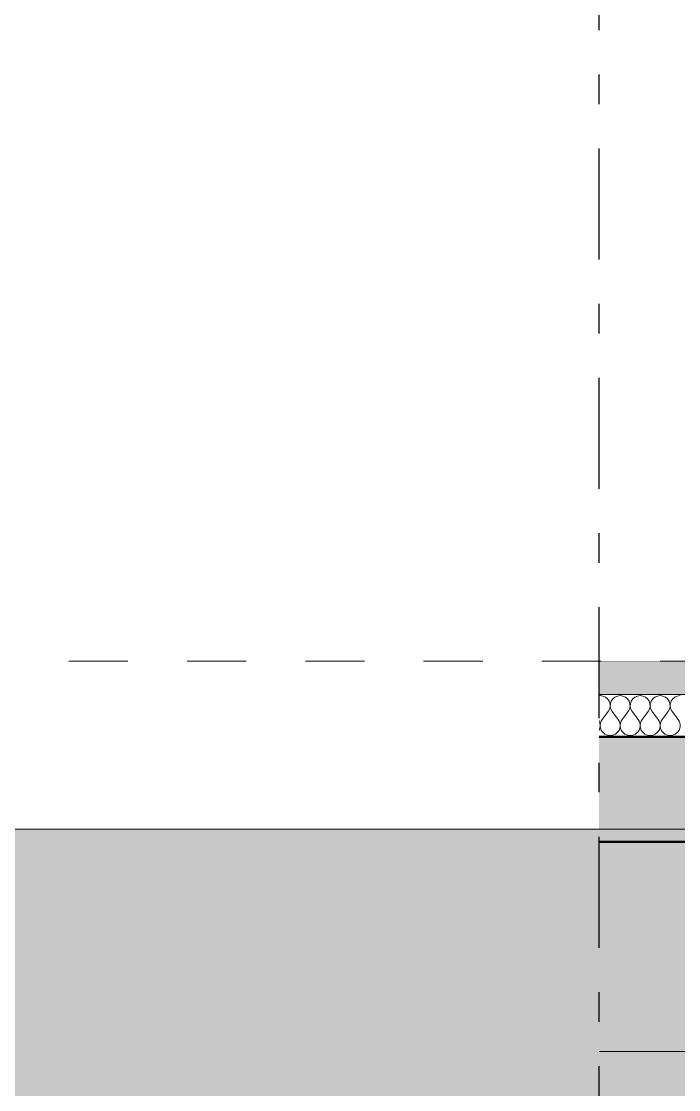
# Model space of a CAD drawing. Header units: millimetres. Extents: x -48147 to 1417267, y -496296 to 18123.
# Drawn here: x 1361218 to 1362786, y -492294 to -489748 of the extents above; entities that cross this region are included whole.
import ezdxf

# ---------------------------------------------------------------- set-up
doc = ezdxf.new("R2010")
doc.units = ezdxf.units.MM
doc.header["$MEASUREMENT"] = 0
for name, pattern in [('Dashed', [2822.222233, 1411.111116, -1411.111116]), ('Double Dashed', [546.805537, 264.583325, -105.833328, 70.555556, -105.833328]), ('Wipeout_Contour', [1000, 0, -1000])]:
    doc.linetypes.add(name, pattern=pattern)
for name, color, linetype, lineweight, true_color in [('0_Pen_No__105', 7, 'Continuous', 15, 0xa6a6a6), ('A-230-M_FLOOR.IFC Import_Pen_No__104', 7, 'Continuous', 15, 0xa6a6a6), ('A-230-M_FLOOR.IFC Import_Pen_No__109', 7, 'Continuous', 15, 0xa6a6a6), ('A-230-M_FLOOR.IFC Import_Pen_No__24', 7, 'Continuous', 50, 0x2a2a2a), ('A-230-M_FLOOR.IFC Import_Pen_No__29', 7, 'Continuous', 50, 0x2a2a2a), ('HATCHING_Pen_No__145', 7, 'Continuous', 0, 0xa6a6a6), ('New_A-20-M_Floor_Slab_Pen_No__107', 7, 'Continuous', 15, 0xa6a6a6), ('New_A-20-M_Floor_Slab_Pen_No__109', 7, 'Continuous', 15, 0xa6a6a6), ('New_A-20-M_Floor_Slab_Pen_No__162', 7, 'Continuous', 0, 0xe47200), ('S-160-M_FOUND.IFC Import_Pen_No__104', 7, 'Continuous', 15, 0xa6a6a6), ('S-160-M_FOUND.IFC Import_Pen_No__24', 7, 'Continuous', 50, 0x2a2a2a), ('S-280-M_STRUCT_FRAME.IFC Import_Pen_No__47', 7, 'Continuous', 35, 0x444444)]:
    doc.layers.add(name, color=color, linetype=linetype, lineweight=lineweight, true_color=true_color)
for name, color, linetype in [('A-230-M_FLOOR.IFC Import', 7, 'Continuous'), ('A-95-P_Drawing', 7, 'Continuous'), ('New_A-20-M_Floor_Slab', 7, 'Continuous'), ('New_A-25-M_Curtain_Wall', 7, 'Continuous'), ('New_A-25-M_Wall_Ext', 7, 'Continuous'), ('S-160-M_FOUND.IFC Import', 7, 'Continuous'), ('S-280-M_COLUMN.IFC Import', 7, 'Continuous'), ('S-280-M_STRUCT_FRAME.IFC Import', 7, 'Continuous')]:
    doc.layers.add(name, color=color, linetype=linetype)
for name, color, linetype, lineweight in [('A-230-M_FLOOR.IFC Import_Pen_No__4', 7, 'Continuous', 20), ('A-95-P_Drawing_Pen_No__194', 7, 'Continuous', 25), ('HATCHING_Pen_No__191', 7, 'Continuous', 5), ('New_A-20-M_Floor_Slab_Pen_No__1', 7, 'Continuous', 13), ('New_A-25-M_Curtain_Wall_Pen_No__4', 7, 'Continuous', 20), ('New_A-25-M_Wall_Ext_Pen_No__87', 8, 'Continuous', 20), ('S-160-M_FOUND.IFC Import_Pen_No__1', 7, 'Continuous', 13), ('S-160-M_FOUND.IFC Import_Pen_No__4', 7, 'Continuous', 20), ('S-280-M_COLUMN.IFC Import_Pen_No__88', 8, 'Continuous', 20)]:
    doc.layers.add(name, color=color, linetype=linetype, lineweight=lineweight)
pattern_1 = [(0, (1376122.47, -491272.82), (0, 389.711), [24.375, -200.625]), (0, (1376234.97, -491077.97), (0, 389.711), [24.375, -200.625]), (60, (1376122.47, -491272.82), (-337.5, 194.856), [24.375, -200.625]), (60, (1376347.47, -491272.82), (-337.5, 194.856), [24.375, -200.625]), (120, (1376146.84, -491272.82), (337.5, 194.856), [24.375, -200.625]), (120, (1376371.84, -491272.82), (337.5, 194.856), [24.375, -200.625]), (0, (1376122.47, -491235.32), (0, 75), [0, -75, 0, -112.5]), (45, (1376159.97, -491235.32), (-53.033, 53.033), [0, -56.25, 0, -93.75])]

# ---------------------------------------------------------------- blocks, each defined once
blk = doc.blocks.new('Section Elem_146_2', base_point=(1376122.5, -491272.8))
at = {"color": 254, "linetype": 'Wipeout_Contour', "lineweight": 0, "ltscale": 5790332.346395648}
blk.add_wipeout([(1361675, -491222.8), (1361675, -491272.8), (1361685, -491272.8), (1361685, -491222.8)], dxfattribs=at).dxf.layer = 'New_A-25-M_Curtain_Wall'
at = {"color": 254, "linetype": 'Wipeout_Contour', "lineweight": 0, "ltscale": 5792001.63257814}
blk.add_wipeout([(1361966.9, -491272.8), (1362280.3, -491272.8), (1362280.3, -491222.8), (1361966.9, -491222.8)], dxfattribs=at).dxf.layer = 'New_A-25-M_Curtain_Wall'
at = {"layer": 'New_A-25-M_Curtain_Wall_Pen_No__4', "linetype": 'Continuous'}
blk.add_line((1361675, -491222.8), (1362280.3, -491222.8), dxfattribs=at)
blk = doc.blocks.new('Section Elem_148_2', base_point=(1376122.5, -491272.8))
at = {"color": 254, "linetype": 'Wipeout_Contour', "lineweight": 0, "ltscale": 5789156.115949541}
blk.add_wipeout([(1361059.7, -491222.8), (1361059.7, -491272.8), (1361675, -491272.8), (1361675, -491222.8)], dxfattribs=at).dxf.layer = 'New_A-25-M_Curtain_Wall'
at = {"layer": 'New_A-25-M_Curtain_Wall_Pen_No__4', "linetype": 'Continuous'}
blk.add_line((1361059.7, -491222.8), (1361675, -491222.8), dxfattribs=at)
blk = doc.blocks.new('Section Elem_158_2', base_point=(1376122.5, -491272.8))
at = {"color": 254, "linetype": 'Wipeout_Contour', "lineweight": 0, "ltscale": 7232616.212325204}
blk.add_wipeout([(1361069.7, -487287.8), (1361069.7, -491222.8), (1361518.3, -491222.8), (1361518.3, -488297.8), (1361518.3, -487287.8)], dxfattribs=at).dxf.layer = 'New_A-25-M_Curtain_Wall'
blk = doc.blocks.new('Section Elem_165_2', base_point=(1376122.5, -491272.8))
at = {"color": 254, "linetype": 'Wipeout_Contour', "lineweight": 0, "ltscale": 5787986.073011426}
blk.add_wipeout([(1361518.3, -488297.8), (1361518.3, -491222.8), (1361665, -491222.8), (1361665, -488297.8)], dxfattribs=at).dxf.layer = 'New_A-25-M_Curtain_Wall'
at = {"layer": 'New_A-25-M_Curtain_Wall_Pen_No__4', "linetype": 'Continuous'}
blk.add_line((1361518.3, -491222.8), (1361518.3, -488297.8), dxfattribs=at)
at = {"color": 254, "linetype": 'Wipeout_Contour', "lineweight": 0, "ltscale": 5788299.733433054}
blk.add_wipeout([(1361665, -488297.8), (1361665, -491222.8), (1361685, -491222.8), (1361685, -488297.8)], dxfattribs=at).dxf.layer = 'New_A-25-M_Curtain_Wall'
at = {"layer": 'New_A-25-M_Curtain_Wall_Pen_No__4', "linetype": 'Continuous'}
for p, q in [((1361665, -491222.8), (1361665, -488297.8)), ((1361685, -491222.8), (1361685, -488297.8))]:
    blk.add_line(p, q, dxfattribs=at)
blk = doc.blocks.new('Section Elem_167_2', base_point=(1376122.5, -491272.8))
at = {"color": 254, "linetype": 'Wipeout_Contour', "lineweight": 0, "ltscale": 5790615.612211948}
blk.add_wipeout([(1362280.3, -491222.8), (1362300.2, -491222.8), (1362300.2, -488297.8), (1362280.3, -488297.8)], dxfattribs=at).dxf.layer = 'New_A-25-M_Curtain_Wall'
at = {"layer": 'New_A-25-M_Curtain_Wall_Pen_No__4', "linetype": 'Continuous'}
blk.add_line((1362300.2, -488297.8), (1362300.2, -491222.8), dxfattribs=at)
blk = doc.blocks.new('Section Elem_172_2', base_point=(1376122.5, -491272.8))
at = {"color": 254, "linetype": 'Wipeout_Contour', "lineweight": 0, "ltscale": 11577894.98820451}
blk.add_wipeout([(1361685, -491272.8), (1361966.9, -491272.8), (1361966.9, -491222.8), (1362280.3, -491222.8), (1362280.3, -487537.1), (1362106.6, -487347.8), (1362106.6, -487287.8), (1361685, -487287.8)], dxfattribs=at).dxf.layer = 'New_A-25-M_Wall_Ext'
at = {"layer": 'New_A-25-M_Wall_Ext_Pen_No__87', "linetype": 'Continuous'}
for p, q in [((1362280.3, -491272.8), (1362280.3, -487537.1)), ((1361685, -491272.8), (1361685, -491222.8))]:
    blk.add_line(p, q, dxfattribs=at)
blk = doc.blocks.new('*X318', base_point=(1376122.5, -491272.8))
at = {"layer": 'New_A-20-M_Floor_Slab_Pen_No__107', "linetype": 'Continuous'}
for p, q in [((1361222.8, -491411.8), (1361237.1, -491392.8)), ((1361260.9, -491411.8), (1361246.6, -491392.8)), ((1361270.5, -491411.8), (1361284.7, -491392.8)), ((1361308.6, -491411.8), (1361294.3, -491392.8)), ((1361318.1, -491411.8), (1361332.4, -491392.8)), ((1361356.2, -491411.8), (1361341.9, -491392.8)), ((1361365.7, -491411.8), (1361380, -491392.8)), ((1361403.8, -491411.8), (1361389.5, -491392.8)), ((1361413.3, -491411.8), (1361427.6, -491392.8)), ((1361451.4, -491411.8), (1361437.1, -491392.8)), ((1361460.9, -491411.8), (1361475.2, -491392.8)), ((1361499, -491411.8), (1361484.7, -491392.8)), ((1361508.6, -491411.8), (1361522.8, -491392.8)), ((1361546.6, -491411.8), (1361532.4, -491392.8)), ((1361556.2, -491411.8), (1361570.5, -491392.8)), ((1361594.3, -491411.8), (1361580, -491392.8)), ((1361603.8, -491411.8), (1361618.1, -491392.8)), ((1361641.9, -491411.8), (1361627.6, -491392.8)), ((1361651.4, -491411.8), (1361665.7, -491392.8)), ((1361689.5, -491411.8), (1361675.2, -491392.8)), ((1361699, -491411.8), (1361713.3, -491392.8)), ((1361737.1, -491411.8), (1361722.8, -491392.8)), ((1361746.6, -491411.8), (1361760.9, -491392.8)), ((1361784.7, -491411.8), (1361770.5, -491392.8)), ((1361794.3, -491411.8), (1361808.6, -491392.8)), ((1361832.4, -491411.8), (1361818.1, -491392.8)), ((1361841.9, -491411.8), (1361856.2, -491392.8)), ((1361880, -491411.8), (1361865.7, -491392.8)), ((1361889.5, -491411.8), (1361903.8, -491392.8)), ((1361927.6, -491411.8), (1361913.3, -491392.8)), ((1361937.1, -491411.8), (1361951.4, -491392.8)), ((1361975.2, -491411.8), (1361960.9, -491392.8)), ((1361984.7, -491411.8), (1361999, -491392.8)), ((1362022.8, -491411.8), (1362008.6, -491392.8)), ((1362032.4, -491411.8), (1362046.6, -491392.8)), ((1362070.5, -491411.8), (1362056.2, -491392.8)), ((1362080, -491411.8), (1362094.3, -491392.8)), ((1362118.1, -491411.8), (1362103.8, -491392.8)), ((1362127.6, -491411.8), (1362141.9, -491392.8)), ((1362165.7, -491411.8), (1362151.4, -491392.8)), ((1362175.2, -491411.8), (1362189.5, -491392.8)), ((1362213.3, -491411.8), (1362199, -491392.8)), ((1362222.8, -491411.8), (1362237.1, -491392.8)), ((1362260.9, -491411.8), (1362246.6, -491392.8)), ((1362270.5, -491411.8), (1362284.7, -491392.8)), ((1362308.6, -491411.8), (1362294.3, -491392.8)), ((1362318.1, -491411.8), (1362332.4, -491392.8)), ((1362356.2, -491411.8), (1362341.9, -491392.8)), ((1362365.7, -491411.8), (1362380, -491392.8)), ((1362403.8, -491411.8), (1362389.5, -491392.8)), ((1362413.3, -491411.8), (1362427.6, -491392.8)), ((1362451.4, -491411.8), (1362437.1, -491392.8)), ((1362460.9, -491411.8), (1362475.2, -491392.8)), ((1362499, -491411.8), (1362484.7, -491392.8)), ((1362508.6, -491411.8), (1362522.8, -491392.8)), ((1362546.6, -491411.8), (1362532.4, -491392.8)), ((1362556.2, -491411.8), (1362570.5, -491392.8)), ((1362594.3, -491411.8), (1362580, -491392.8)), ((1362603.8, -491411.8), (1362618.1, -491392.8)), ((1362641.9, -491411.8), (1362627.6, -491392.8)), ((1362651.4, -491411.8), (1362665.7, -491392.8)), ((1362689.5, -491411.8), (1362675.2, -491392.8)), ((1362699, -491411.8), (1362713.3, -491392.8)), ((1362737.1, -491411.8), (1362722.8, -491392.8)), ((1362746.6, -491411.8), (1362760.9, -491392.8)), ((1362784.7, -491411.8), (1362770.5, -491392.8))]:
    blk.add_line(p, q, dxfattribs=at)
for centre, start, end in [((1361218.1, -491378.5), 90, 216.8699), ((1361218.1, -491378.5), 323.1301, 90), ((1361265.7, -491378.5), 90, 216.8699), ((1361265.7, -491378.5), 323.1301, 90), ((1361313.3, -491378.5), 90, 216.8699), ((1361313.3, -491378.5), 323.1301, 90), ((1361360.9, -491378.5), 90, 216.8699), ((1361360.9, -491378.5), 323.1301, 90), ((1361408.6, -491378.5), 90, 216.8699), ((1361408.6, -491378.5), 323.1301, 90), ((1361456.2, -491378.5), 90, 216.8699), ((1361456.2, -491378.5), 323.1301, 90), ((1361503.8, -491378.5), 90, 216.8699), ((1361503.8, -491378.5), 323.1301, 90), ((1361551.4, -491378.5), 90, 216.8699), ((1361551.4, -491378.5), 323.1301, 90), ((1361599, -491378.5), 90, 216.8699), ((1361599, -491378.5), 323.1301, 90), ((1361646.6, -491378.5), 90, 216.8699), ((1361646.6, -491378.5), 323.1301, 90), ((1361694.3, -491378.5), 90, 216.8699), ((1361694.3, -491378.5), 323.1301, 90), ((1361741.9, -491378.5), 90, 216.8699), ((1361741.9, -491378.5), 323.1301, 90), ((1361789.5, -491378.5), 90, 216.8699), ((1361789.5, -491378.5), 323.1301, 90), ((1361837.1, -491378.5), 90, 216.8699), ((1361837.1, -491378.5), 323.1301, 90), ((1361884.7, -491378.5), 90, 216.8699), ((1361884.7, -491378.5), 323.1301, 90), ((1361932.4, -491378.5), 90, 216.8699), ((1361932.4, -491378.5), 323.1301, 90), ((1361980, -491378.5), 90, 216.8699), ((1361980, -491378.5), 323.1301, 90), ((1362027.6, -491378.5), 90, 216.8699), ((1362027.6, -491378.5), 323.1301, 90), ((1362075.2, -491378.5), 90, 216.8699), ((1362075.2, -491378.5), 323.1301, 90), ((1362122.8, -491378.5), 90, 216.8699), ((1362122.8, -491378.5), 323.1301, 90), ((1362170.5, -491378.5), 90, 216.8699), ((1362170.5, -491378.5), 323.1301, 90), ((1362218.1, -491378.5), 90, 216.8699), ((1362218.1, -491378.5), 323.1301, 90), ((1362265.7, -491378.5), 90, 216.8699), ((1362265.7, -491378.5), 323.1301, 90), ((1362313.3, -491378.5), 90, 216.8699), ((1362313.3, -491378.5), 323.1301, 90), ((1362360.9, -491378.5), 90, 216.8699), ((1362360.9, -491378.5), 323.1301, 90), ((1362408.6, -491378.5), 90, 216.8699), ((1362408.6, -491378.5), 323.1301, 90), ((1362456.2, -491378.5), 90, 216.8699), ((1362456.2, -491378.5), 323.1301, 90), ((1362503.8, -491378.5), 90, 216.8699), ((1362503.8, -491378.5), 323.1301, 90), ((1362551.4, -491378.5), 90, 216.8699), ((1362551.4, -491378.5), 323.1301, 90), ((1362599, -491378.5), 90, 216.8699), ((1362599, -491378.5), 323.1301, 90), ((1362646.6, -491378.5), 90, 216.8699), ((1362646.6, -491378.5), 323.1301, 90), ((1362694.3, -491378.5), 90, 216.8699), ((1362694.3, -491378.5), 323.1301, 90), ((1362741.9, -491378.5), 90, 216.8699), ((1362741.9, -491378.5), 323.1301, 90), ((1362789.5, -491378.5), 90, 216.8699), ((1361241.9, -491426.1), 143.1301, 36.8699), ((1361289.5, -491426.1), 143.1301, 36.8699), ((1361337.1, -491426.1), 143.1301, 36.8699), ((1361384.7, -491426.1), 143.1301, 36.8699), ((1361432.4, -491426.1), 143.1301, 36.8699), ((1361480, -491426.1), 143.1301, 36.8699), ((1361527.6, -491426.1), 143.1301, 36.8699), ((1361575.2, -491426.1), 143.1301, 36.8699), ((1361622.8, -491426.1), 143.1301, 36.8699), ((1361670.5, -491426.1), 143.1301, 36.8699), ((1361718.1, -491426.1), 143.1301, 36.8699), ((1361765.7, -491426.1), 143.1301, 36.8699), ((1361813.3, -491426.1), 143.1301, 36.8699), ((1361860.9, -491426.1), 143.1301, 36.8699), ((1361908.6, -491426.1), 143.1301, 36.8699), ((1361956.2, -491426.1), 143.1301, 36.8699), ((1362003.8, -491426.1), 143.1301, 36.8699), ((1362051.4, -491426.1), 143.1301, 36.8699), ((1362099, -491426.1), 143.1301, 36.8699), ((1362146.6, -491426.1), 143.1301, 36.8699), ((1362194.3, -491426.1), 143.1301, 36.8699), ((1362241.9, -491426.1), 143.1301, 36.8699), ((1362289.5, -491426.1), 143.1301, 36.8699), ((1362337.1, -491426.1), 143.1301, 36.8699), ((1362384.7, -491426.1), 143.1301, 36.8699), ((1362432.4, -491426.1), 143.1301, 36.8699), ((1362480, -491426.1), 143.1301, 36.8699), ((1362527.6, -491426.1), 143.1301, 36.8699), ((1362575.2, -491426.1), 143.1301, 36.8699), ((1362622.8, -491426.1), 143.1301, 36.8699), ((1362670.5, -491426.1), 143.1301, 36.8699), ((1362718.1, -491426.1), 143.1301, 36.8699), ((1362765.7, -491426.1), 143.1301, 36.8699)]:
    blk.add_arc(centre, 23.8, start, end, dxfattribs=at)
blk = doc.blocks.new('Section Elem_288_2', base_point=(1376122.5, -491272.8))
at = {"color": 254, "linetype": 'Wipeout_Contour', "lineweight": 0, "ltscale": 5814982.550490164}
blk.add_wipeout([(1376236.8, -491272.8), (1360170.5, -491272.8), (1360170.5, -491351.8), (1376236.8, -491351.8)], dxfattribs=at).dxf.layer = 'New_A-20-M_Floor_Slab'
at = {"layer": 'New_A-20-M_Floor_Slab_Pen_No__109', "linetype": 'Continuous'}
h = blk.add_hatch(dxfattribs=at)
h.set_pattern_fill('Lightweight_Concrete_0002', color=256, style=0, pattern_type=2)
h.set_pattern_definition(pattern_1)
h.paths.add_polyline_path([(1376236.8, -491272.8), (1360170.5, -491272.8), (1360170.5, -491351.8), (1376236.8, -491351.8)])
at = {"layer": 'New_A-20-M_Floor_Slab_Pen_No__162', "linetype": 'Continuous'}
blk.add_hatch(color=256, dxfattribs=at).paths.add_polyline_path([(1360170.5, -491351.8), (1360170.5, -491352.3), (1376236.8, -491352.3), (1376236.8, -491351.8)])
at = {"layer": 'New_A-20-M_Floor_Slab_Pen_No__1', "linetype": 'Continuous'}
blk.add_line((1367374.6, -491272.8), (1360170.5, -491272.8), dxfattribs=at)
at = {"color": 254, "linetype": 'Wipeout_Contour', "lineweight": 0, "ltscale": 5815104.231502917}
blk.add_wipeout([(1360170.5, -491352.3), (1360170.5, -491452.3), (1376236.8, -491452.3), (1376236.8, -491352.3)], dxfattribs=at).dxf.layer = 'New_A-20-M_Floor_Slab'
at = {"layer": 'New_A-20-M_Floor_Slab_Pen_No__1', "linetype": 'Continuous'}
for p, q in [((1376236.8, -491351.8), (1360170.5, -491351.8)), ((1376236.8, -491352.3), (1360170.5, -491352.3)), ((1376236.8, -491452.3), (1360170.5, -491452.3))]:
    blk.add_line(p, q, dxfattribs=at)
at = {"layer": 'New_A-20-M_Floor_Slab'}
blk.add_blockref('*X318', (1376122.5, -491272.8), dxfattribs=at)
blk = doc.blocks.new('Section Elem_449_2', base_point=(1376122.5, -491272.8))
at = {"color": 254, "linetype": 'Wipeout_Contour', "lineweight": 0, "ltscale": 5788124.110870854}
blk.add_wipeout([(1362346.6, -484247.8), (1362338.9, -484247.8), (1362338.9, -491272.8), (1362346.6, -491272.8)], dxfattribs=at).dxf.layer = 'S-280-M_COLUMN.IFC Import'
at = {"color": 254, "linetype": 'Wipeout_Contour', "lineweight": 0, "ltscale": 5789045.428248799}
blk.add_wipeout([(1362608.4, -484247.8), (1362566.4, -484247.8), (1362566.4, -491272.8), (1362608.4, -491272.8)], dxfattribs=at).dxf.layer = 'S-280-M_COLUMN.IFC Import'
at = {"color": 254, "linetype": 'Wipeout_Contour', "lineweight": 0, "ltscale": 5793103.979039558}
blk.add_wipeout([(1362338.9, -491452.3), (1362338.9, -491452.8), (1362346.6, -491452.8), (1362346.6, -491452.3)], dxfattribs=at).dxf.layer = 'S-280-M_COLUMN.IFC Import'
at = {"color": 254, "linetype": 'Wipeout_Contour', "lineweight": 0, "ltscale": 5794024.503945651}
blk.add_wipeout([(1362566.4, -491452.3), (1362566.4, -491452.8), (1362608.4, -491452.8), (1362608.4, -491452.3)], dxfattribs=at).dxf.layer = 'S-280-M_COLUMN.IFC Import'
at = {"color": 254, "linetype": 'Wipeout_Contour', "lineweight": 0, "ltscale": 5793784.143376017}
blk.add_wipeout([(1362339.3, -492202.8), (1362346.6, -492202.8), (1362346.6, -491702.8), (1362339.3, -491702.8)], dxfattribs=at).dxf.layer = 'S-280-M_COLUMN.IFC Import'
at = {"color": 254, "linetype": 'Wipeout_Contour', "lineweight": 0, "ltscale": 5794703.789968545}
blk.add_wipeout([(1362566.4, -492202.8), (1362608.4, -492202.8), (1362608.4, -491702.8), (1362566.4, -491702.8)], dxfattribs=at).dxf.layer = 'S-280-M_COLUMN.IFC Import'
at = {"color": 254, "linetype": 'Wipeout_Contour', "lineweight": 0, "ltscale": 5788167.38216936}
blk.add_wipeout([(1362346.6, -484247.8), (1362346.6, -491272.8), (1362361.8, -491272.8), (1362361.8, -484247.8)], dxfattribs=at).dxf.layer = 'S-280-M_COLUMN.IFC Import'
at = {"color": 254, "linetype": 'Wipeout_Contour', "lineweight": 0, "ltscale": 5789200.857365631}
blk.add_wipeout([(1362608.4, -491272.8), (1362648.9, -491272.8), (1362648.9, -484247.8), (1362608.4, -484247.8)], dxfattribs=at).dxf.layer = 'S-280-M_COLUMN.IFC Import'
at = {"color": 254, "linetype": 'Wipeout_Contour', "lineweight": 0, "ltscale": 5793147.213112636}
blk.add_wipeout([(1362361.8, -491452.3), (1362346.6, -491452.3), (1362346.6, -491452.8), (1362361.8, -491452.8)], dxfattribs=at).dxf.layer = 'S-280-M_COLUMN.IFC Import'
at = {"color": 254, "linetype": 'Wipeout_Contour', "lineweight": 0, "ltscale": 5794179.799394649}
blk.add_wipeout([(1362608.4, -491452.3), (1362608.4, -491452.8), (1362648.9, -491452.8), (1362648.9, -491452.3)], dxfattribs=at).dxf.layer = 'S-280-M_COLUMN.IFC Import'
at = {"color": 254, "linetype": 'Wipeout_Contour', "lineweight": 0, "ltscale": 5793826.602213813}
blk.add_wipeout([(1362361.8, -491702.8), (1362346.6, -491702.8), (1362346.6, -492202.8), (1362361.8, -492202.8)], dxfattribs=at).dxf.layer = 'S-280-M_COLUMN.IFC Import'
at = {"color": 254, "linetype": 'Wipeout_Contour', "lineweight": 0, "ltscale": 5794859.067213985}
blk.add_wipeout([(1362648.9, -491702.8), (1362608.4, -491702.8), (1362608.4, -492202.8), (1362648.9, -492202.8)], dxfattribs=at).dxf.layer = 'S-280-M_COLUMN.IFC Import'
at = {"layer": 'S-280-M_COLUMN.IFC Import_Pen_No__88', "linetype": 'Continuous'}
for p, q in [((1362338.9, -491272.8), (1362338.9, -484247.8)), ((1362338.9, -491452.8), (1362338.9, -491452.3)), ((1362339.3, -491702.8), (1362339.3, -492202.8))]:
    blk.add_line(p, q, dxfattribs=at)
at = {"color": 254, "linetype": 'Wipeout_Contour', "lineweight": 0, "ltscale": 5788237.861418201}
blk.add_wipeout([(1362384, -484247.8), (1362361.8, -484247.8), (1362361.8, -491272.8), (1362384, -491272.8)], dxfattribs=at).dxf.layer = 'S-280-M_COLUMN.IFC Import'
at = {"color": 254, "linetype": 'Wipeout_Contour', "lineweight": 0, "ltscale": 5789348.301721995}
blk.add_wipeout([(1362648.9, -491272.8), (1362686.7, -491272.8), (1362686.7, -484247.8), (1362648.9, -484247.8)], dxfattribs=at).dxf.layer = 'S-280-M_COLUMN.IFC Import'
at = {"color": 254, "linetype": 'Wipeout_Contour', "lineweight": 0, "ltscale": 5793217.631730766}
blk.add_wipeout([(1362361.8, -491452.3), (1362361.8, -491452.8), (1362384, -491452.8), (1362384, -491452.3)], dxfattribs=at).dxf.layer = 'S-280-M_COLUMN.IFC Import'
at = {"color": 254, "linetype": 'Wipeout_Contour', "lineweight": 0, "ltscale": 5794327.116956582}
blk.add_wipeout([(1362686.7, -491452.3), (1362648.9, -491452.3), (1362648.9, -491452.8), (1362686.7, -491452.8)], dxfattribs=at).dxf.layer = 'S-280-M_COLUMN.IFC Import'
at = {"color": 254, "linetype": 'Wipeout_Contour', "lineweight": 0, "ltscale": 5793897.013025132}
blk.add_wipeout([(1362361.8, -492202.8), (1362384, -492202.8), (1362384, -491702.8), (1362361.8, -491702.8)], dxfattribs=at).dxf.layer = 'S-280-M_COLUMN.IFC Import'
at = {"color": 254, "linetype": 'Wipeout_Contour', "lineweight": 0, "ltscale": 5795006.367508416}
blk.add_wipeout([(1362648.9, -492202.8), (1362686.7, -492202.8), (1362686.7, -491702.8), (1362648.9, -491702.8)], dxfattribs=at).dxf.layer = 'S-280-M_COLUMN.IFC Import'
at = {"color": 254, "linetype": 'Wipeout_Contour', "lineweight": 0, "ltscale": 5788333.149352983}
blk.add_wipeout([(1362412.4, -484247.8), (1362384, -484247.8), (1362384, -491272.8), (1362412.4, -491272.8)], dxfattribs=at).dxf.layer = 'S-280-M_COLUMN.IFC Import'
at = {"color": 254, "linetype": 'Wipeout_Contour', "lineweight": 0, "ltscale": 5789482.74008009}
blk.add_wipeout([(1362686.7, -484247.8), (1362686.7, -491272.8), (1362720.3, -491272.8), (1362720.3, -484247.8)], dxfattribs=at).dxf.layer = 'S-280-M_COLUMN.IFC Import'
at = {"color": 254, "linetype": 'Wipeout_Contour', "lineweight": 0, "ltscale": 5793312.837695159}
blk.add_wipeout([(1362384, -491452.3), (1362384, -491452.8), (1362412.4, -491452.8), (1362412.4, -491452.3)], dxfattribs=at).dxf.layer = 'S-280-M_COLUMN.IFC Import'
at = {"color": 254, "linetype": 'Wipeout_Contour', "lineweight": 0, "ltscale": 5794461.439710305}
blk.add_wipeout([(1362686.7, -491452.3), (1362686.7, -491452.8), (1362720.3, -491452.8), (1362720.3, -491452.3)], dxfattribs=at).dxf.layer = 'S-280-M_COLUMN.IFC Import'
at = {"color": 254, "linetype": 'Wipeout_Contour', "lineweight": 0, "ltscale": 5793992.207601307}
blk.add_wipeout([(1362384, -491702.8), (1362384, -492202.8), (1362412.4, -492202.8), (1362412.4, -491702.8)], dxfattribs=at).dxf.layer = 'S-280-M_COLUMN.IFC Import'
at = {"color": 254, "linetype": 'Wipeout_Contour', "lineweight": 0, "ltscale": 5795140.674518552}
blk.add_wipeout([(1362720.3, -491702.8), (1362686.7, -491702.8), (1362686.7, -492202.8), (1362720.3, -492202.8)], dxfattribs=at).dxf.layer = 'S-280-M_COLUMN.IFC Import'
at = {"color": 254, "linetype": 'Wipeout_Contour', "lineweight": 0, "ltscale": 5788450.000678294}
blk.add_wipeout([(1362412.4, -484247.8), (1362412.4, -491272.8), (1362446.1, -491272.8), (1362446.1, -484247.8)], dxfattribs=at).dxf.layer = 'S-280-M_COLUMN.IFC Import'
at = {"color": 254, "linetype": 'Wipeout_Contour', "lineweight": 0, "ltscale": 5789599.594081925}
blk.add_wipeout([(1362720.3, -484247.8), (1362720.3, -491272.8), (1362748.7, -491272.8), (1362748.7, -484247.8)], dxfattribs=at).dxf.layer = 'S-280-M_COLUMN.IFC Import'
at = {"color": 254, "linetype": 'Wipeout_Contour', "lineweight": 0, "ltscale": 5793429.588504065}
blk.add_wipeout([(1362446.1, -491452.3), (1362412.4, -491452.3), (1362412.4, -491452.8), (1362446.1, -491452.8)], dxfattribs=at).dxf.layer = 'S-280-M_COLUMN.IFC Import'
at = {"color": 254, "linetype": 'Wipeout_Contour', "lineweight": 0, "ltscale": 5794578.193232984}
blk.add_wipeout([(1362720.3, -491452.3), (1362720.3, -491452.8), (1362748.7, -491452.8), (1362748.7, -491452.3)], dxfattribs=at).dxf.layer = 'S-280-M_COLUMN.IFC Import'
at = {"color": 254, "linetype": 'Wipeout_Contour', "lineweight": 0, "ltscale": 5794108.944496308}
blk.add_wipeout([(1362412.4, -491702.8), (1362412.4, -492202.8), (1362446.1, -492202.8), (1362446.1, -491702.8)], dxfattribs=at).dxf.layer = 'S-280-M_COLUMN.IFC Import'
at = {"color": 254, "linetype": 'Wipeout_Contour', "lineweight": 0, "ltscale": 5795257.414582564}
blk.add_wipeout([(1362748.7, -491702.8), (1362720.3, -491702.8), (1362720.3, -492202.8), (1362748.7, -492202.8)], dxfattribs=at).dxf.layer = 'S-280-M_COLUMN.IFC Import'
at = {"color": 254, "linetype": 'Wipeout_Contour', "lineweight": 0, "ltscale": 5788584.436307852}
blk.add_wipeout([(1362446.1, -484247.8), (1362446.1, -491272.8), (1362483.8, -491272.8), (1362483.8, -484247.8)], dxfattribs=at).dxf.layer = 'S-280-M_COLUMN.IFC Import'
at = {"color": 254, "linetype": 'Wipeout_Contour', "lineweight": 0, "ltscale": 5789694.8845376}
blk.add_wipeout([(1362748.7, -484247.8), (1362748.7, -491272.8), (1362770.9, -491272.8), (1362770.9, -484247.8)], dxfattribs=at).dxf.layer = 'S-280-M_COLUMN.IFC Import'
at = {"color": 254, "linetype": 'Wipeout_Contour', "lineweight": 0, "ltscale": 5793563.908496036}
blk.add_wipeout([(1362446.1, -491452.3), (1362446.1, -491452.8), (1362483.8, -491452.8), (1362483.8, -491452.3)], dxfattribs=at).dxf.layer = 'S-280-M_COLUMN.IFC Import'
at = {"color": 254, "linetype": 'Wipeout_Contour', "lineweight": 0, "ltscale": 5794673.401754308}
blk.add_wipeout([(1362770.9, -491452.3), (1362748.7, -491452.3), (1362748.7, -491452.8), (1362770.9, -491452.8)], dxfattribs=at).dxf.layer = 'S-280-M_COLUMN.IFC Import'
at = {"color": 254, "linetype": 'Wipeout_Contour', "lineweight": 0, "ltscale": 5794243.248740182}
blk.add_wipeout([(1362483.8, -491702.8), (1362446.1, -491702.8), (1362446.1, -492202.8), (1362483.8, -492202.8)], dxfattribs=at).dxf.layer = 'S-280-M_COLUMN.IFC Import'
at = {"color": 254, "linetype": 'Wipeout_Contour', "lineweight": 0, "ltscale": 5795352.611945651}
blk.add_wipeout([(1362770.9, -491702.8), (1362748.7, -491702.8), (1362748.7, -492202.8), (1362770.9, -492202.8)], dxfattribs=at).dxf.layer = 'S-280-M_COLUMN.IFC Import'
at = {"color": 254, "linetype": 'Wipeout_Contour', "lineweight": 0, "ltscale": 5788731.878934812}
blk.add_wipeout([(1362483.8, -484247.8), (1362483.8, -491272.8), (1362524.4, -491272.8), (1362524.4, -484247.8)], dxfattribs=at).dxf.layer = 'S-280-M_COLUMN.IFC Import'
at = {"color": 254, "linetype": 'Wipeout_Contour', "lineweight": 0, "ltscale": 5789765.366271609}
blk.add_wipeout([(1362786.2, -484247.8), (1362770.9, -484247.8), (1362770.9, -491272.8), (1362786.2, -491272.8)], dxfattribs=at).dxf.layer = 'S-280-M_COLUMN.IFC Import'
at = {"color": 254, "linetype": 'Wipeout_Contour', "lineweight": 0, "ltscale": 5793711.224303291}
blk.add_wipeout([(1362483.8, -491452.3), (1362483.8, -491452.8), (1362524.4, -491452.8), (1362524.4, -491452.3)], dxfattribs=at).dxf.layer = 'S-280-M_COLUMN.IFC Import'
at = {"color": 254, "linetype": 'Wipeout_Contour', "lineweight": 0, "ltscale": 5794743.822887163}
blk.add_wipeout([(1362786.2, -491452.3), (1362770.9, -491452.3), (1362770.9, -491452.8), (1362786.2, -491452.8)], dxfattribs=at).dxf.layer = 'S-280-M_COLUMN.IFC Import'
at = {"color": 254, "linetype": 'Wipeout_Contour', "lineweight": 0, "ltscale": 5794390.547276501}
blk.add_wipeout([(1362524.4, -491702.8), (1362483.8, -491702.8), (1362483.8, -492202.8), (1362524.4, -492202.8)], dxfattribs=at).dxf.layer = 'S-280-M_COLUMN.IFC Import'
at = {"color": 254, "linetype": 'Wipeout_Contour', "lineweight": 0, "ltscale": 5795423.024825533}
blk.add_wipeout([(1362770.9, -491702.8), (1362770.9, -492202.8), (1362786.2, -492202.8), (1362786.2, -491702.8)], dxfattribs=at).dxf.layer = 'S-280-M_COLUMN.IFC Import'
at = {"color": 254, "linetype": 'Wipeout_Contour', "lineweight": 0, "ltscale": 5788887.307249352}
blk.add_wipeout([(1362566.4, -484247.8), (1362524.4, -484247.8), (1362524.4, -491272.8), (1362566.4, -491272.8)], dxfattribs=at).dxf.layer = 'S-280-M_COLUMN.IFC Import'
at = {"color": 254, "linetype": 'Wipeout_Contour', "lineweight": 0, "ltscale": 5793866.518936335}
blk.add_wipeout([(1362566.4, -491452.3), (1362524.4, -491452.3), (1362524.4, -491452.8), (1362566.4, -491452.8)], dxfattribs=at).dxf.layer = 'S-280-M_COLUMN.IFC Import'
at = {"color": 254, "linetype": 'Wipeout_Contour', "lineweight": 0, "ltscale": 5794545.823479045}
blk.add_wipeout([(1362524.4, -491702.8), (1362524.4, -492202.8), (1362566.4, -492202.8), (1362566.4, -491702.8)], dxfattribs=at).dxf.layer = 'S-280-M_COLUMN.IFC Import'
blk = doc.blocks.new('Section Elem_464_2', base_point=(1376122.5, -491272.8))
at = {"color": 254, "linetype": 'Wipeout_Contour', "lineweight": 0, "ltscale": 5786780.872063532}
blk.add_wipeout([(1360443, -492202.8), (1360519.6, -492202.8), (1360519.6, -491702.8), (1360443, -491702.8)], dxfattribs=at).dxf.layer = 'S-280-M_STRUCT_FRAME.IFC Import'
at = {"color": 254, "linetype": 'Wipeout_Contour', "lineweight": 0, "ltscale": 5793637.850821348}
blk.add_wipeout([(1362339.3, -491702.8), (1362268.8, -491702.8), (1362268.8, -492202.8), (1362339.3, -492202.8)], dxfattribs=at).dxf.layer = 'S-280-M_STRUCT_FRAME.IFC Import'
at = {"layer": 'S-280-M_STRUCT_FRAME.IFC Import_Pen_No__47', "linetype": 'Continuous', "lineweight": 0, "true_color": 0x111111}
blk.add_hatch(color=168, dxfattribs=at).paths.add_polyline_path([(1359897.8, -491702.8), (1359897.8, -492202.8), (1360443, -492202.8), (1360443, -491702.8)])
blk = doc.blocks.new('Section Elem_650_2', base_point=(1376122.5, -491272.8))
at = {"color": 254, "linetype": 'Wipeout_Contour', "lineweight": 0, "ltscale": 5796351.009439372}
blk.add_wipeout([(1362172.2, -492952.8), (1363426.6, -492952.8), (1363426.6, -492202.8), (1362172.2, -492202.8)], dxfattribs=at).dxf.layer = 'S-160-M_FOUND.IFC Import'
at = {"layer": 'S-160-M_FOUND.IFC Import_Pen_No__4', "linetype": 'Continuous'}
blk.add_line((1363426.6, -492952.8), (1363426.6, -492202.8), dxfattribs=at)
at = {"color": 254, "linetype": 'Wipeout_Contour', "lineweight": 0, "ltscale": 5793115.014378116}
blk.add_wipeout([(1361706.1, -492952.8), (1362172.2, -492952.8), (1362172.2, -492202.8), (1361706.1, -492202.8)], dxfattribs=at).dxf.layer = 'S-160-M_FOUND.IFC Import'
at = {"layer": 'S-160-M_FOUND.IFC Import_Pen_No__4', "linetype": 'Continuous'}
for p, q in [((1361706.1, -492202.8), (1361706.1, -492952.8)), ((1362078.3, -492202.8), (1362172.2, -492202.8)), ((1362172.2, -492202.8), (1363426.6, -492202.8)), ((1362172.2, -492202.8), (1362172.2, -492952.8)), ((1362172.2, -492952.8), (1361706.1, -492952.8)), ((1363426.6, -492952.8), (1362172.2, -492952.8))]:
    blk.add_line(p, q, dxfattribs=at)
blk = doc.blocks.new('Section Elem_698_2', base_point=(1376122.5, -491272.8))
at = {"color": 254, "linetype": 'Wipeout_Contour', "lineweight": 0, "ltscale": 5792957.088073304}
blk.add_wipeout([(1362268.5, -491452.8), (1362338.9, -491452.8), (1362338.9, -491452.3), (1362268.5, -491452.3)], dxfattribs=at).dxf.layer = 'A-230-M_FLOOR.IFC Import'
blk = doc.blocks.new('Section Elem_699_2', base_point=(1376122.5, -491272.8))
at = {"layer": 'A-230-M_FLOOR.IFC Import_Pen_No__24', "linetype": 'Continuous'}
for p, q in [((1359897.8, -491272.8), (1359897.8, -491452.8)), ((1360019.7, -491272.8), (1359897.8, -491272.8))]:
    blk.add_line(p, q, dxfattribs=at)
at = {"color": 254, "linetype": 'Wipeout_Contour', "lineweight": 0, "ltscale": 8681222.621785628}
blk.add_wipeout([(1360170.4, -491452.8), (1362268.5, -491452.8), (1362268.5, -491452.3), (1360170.5, -491452.3), (1360170.5, -491272.8), (1360170.4, -491272.8)], dxfattribs=at).dxf.layer = 'A-230-M_FLOOR.IFC Import'
at = {"layer": 'A-230-M_FLOOR.IFC Import_Pen_No__104', "linetype": 'Continuous', "lineweight": 0, "true_color": 0x535353}
blk.add_hatch(color=251, dxfattribs=at).paths.add_polyline_path([(1359897.8, -491452.8), (1360170.4, -491452.8), (1360170.4, -491272.8), (1359897.8, -491272.8)])
at = {"layer": 'A-230-M_FLOOR.IFC Import_Pen_No__24', "linetype": 'Continuous'}
for q in [(1360019.7, -491272.8), (1360170.4, -491452.8)]:
    blk.add_line((1360170.4, -491272.8), q, dxfattribs=at)
at = {"layer": 'A-230-M_FLOOR.IFC Import_Pen_No__4', "linetype": 'Continuous'}
blk.add_line((1362268.5, -491452.8), (1362268.5, -491452.3), dxfattribs=at)
blk = doc.blocks.new('Section Elem_718_2', base_point=(1376122.5, -491272.8))
at = {"layer": 'S-160-M_FOUND.IFC Import_Pen_No__104', "linetype": 'Continuous', "lineweight": 0, "true_color": 0x535353}
blk.add_hatch(color=251, dxfattribs=at).paths.add_polyline_path([(1359897.8, -492202.8), (1360443, -492202.8), (1360443, -491702.8), (1359897.8, -491702.8)])
at = {"layer": 'S-160-M_FOUND.IFC Import_Pen_No__24', "linetype": 'Continuous'}
for p, q in [((1359897.8, -491702.8), (1359897.8, -492202.8)), ((1360443, -491702.8), (1360443, -492202.8)), ((1360443, -492202.8), (1359897.8, -492202.8))]:
    blk.add_line(p, q, dxfattribs=at)
at = {"color": 254, "linetype": 'Wipeout_Contour', "lineweight": 0, "ltscale": 5790215.152121446}
blk.add_wipeout([(1360519.6, -492202.8), (1362268.8, -492202.8), (1362268.8, -491702.8), (1360519.6, -491702.8)], dxfattribs=at).dxf.layer = 'S-160-M_FOUND.IFC Import'
at = {"layer": 'S-160-M_FOUND.IFC Import_Pen_No__1', "linetype": 'Continuous'}
for p, q in [((1362268.8, -492202.8), (1362268.8, -491702.8)), ((1360443, -492202.8), (1362078.3, -492202.8))]:
    blk.add_line(p, q, dxfattribs=at)
blk = doc.blocks.new('Section Elem_724_2', base_point=(1376122.5, -491272.8))
at = {"color": 254, "linetype": 'Wipeout_Contour', "lineweight": 0, "ltscale": 5815294.498957453}
blk.add_wipeout([(1359897.8, -491702.8), (1376484.1, -491702.8), (1376484.1, -491452.8), (1359897.8, -491452.8)], dxfattribs=at).dxf.layer = 'A-230-M_FLOOR.IFC Import'
at = {"layer": 'A-230-M_FLOOR.IFC Import_Pen_No__109', "linetype": 'Continuous'}
h = blk.add_hatch(dxfattribs=at)
h.set_pattern_fill('Lightweight_Concrete_0002', color=256, style=0, pattern_type=2)
h.set_pattern_definition(pattern_1)
h.paths.add_polyline_path([(1359897.8, -491702.8), (1376484.1, -491702.8), (1376484.1, -491452.8), (1359897.8, -491452.8)])
at = {"layer": 'A-230-M_FLOOR.IFC Import_Pen_No__29', "linetype": 'Continuous'}
for p, q in [((1376484.1, -491452.8), (1360170.4, -491452.8)), ((1376484.1, -491702.8), (1360443, -491702.8))]:
    blk.add_line(p, q, dxfattribs=at)
blk = doc.blocks.new('S-25 Building Section_STORY_MARKER', base_point=(1376122.5, -491272.8))
at = {"layer": '0_Pen_No__105', "linetype": 'Dashed', "ltscale": 0.1}
blk.add_line((1357662.3, -491272.8), (1413604.9, -491272.8), dxfattribs=at)

msp = doc.modelspace()

# ---------------------------------------------------------------- block references
at = {"layer": 'New_A-25-M_Curtain_Wall'}
msp.add_blockref('Section Elem_146_2', (1376122.5, -491272.8), dxfattribs=at)

# ---------------------------------------------------------------- next in the draw order: block references
for name in ['Section Elem_167_2', 'Section Elem_148_2']:
    msp.add_blockref(name, (1376122.5, -491272.8), dxfattribs=at)

# ---------------------------------------------------------------- next in the draw order: block references
msp.add_blockref('Section Elem_158_2', (1376122.5, -491272.8), dxfattribs=at)

# ---------------------------------------------------------------- next in the draw order: block references
msp.add_blockref('Section Elem_165_2', (1376122.5, -491272.8), dxfattribs=at)

# ---------------------------------------------------------------- next in the draw order: block references
at = {"layer": 'New_A-25-M_Wall_Ext'}
msp.add_blockref('Section Elem_172_2', (1376122.5, -491272.8), dxfattribs=at)

# ---------------------------------------------------------------- next in the draw order: block references
at = {"layer": 'New_A-20-M_Floor_Slab'}
msp.add_blockref('Section Elem_288_2', (1376122.5, -491272.8), dxfattribs=at)

# ---------------------------------------------------------------- next in the draw order: block references
at = {"layer": 'S-280-M_COLUMN.IFC Import'}
msp.add_blockref('Section Elem_449_2', (1376122.5, -491272.8), dxfattribs=at)

# ---------------------------------------------------------------- next in the draw order: block references
at = {"layer": 'A-230-M_FLOOR.IFC Import'}
msp.add_blockref('Section Elem_698_2', (1376122.5, -491272.8), dxfattribs=at)
at = {"layer": 'S-280-M_STRUCT_FRAME.IFC Import'}
msp.add_blockref('Section Elem_464_2', (1376122.5, -491272.8), dxfattribs=at)

# ---------------------------------------------------------------- next in the draw order: block references
at = {"layer": 'A-230-M_FLOOR.IFC Import'}
msp.add_blockref('Section Elem_699_2', (1376122.5, -491272.8), dxfattribs=at)
at = {"layer": 'S-160-M_FOUND.IFC Import'}
msp.add_blockref('Section Elem_650_2', (1376122.5, -491272.8), dxfattribs=at)

# ---------------------------------------------------------------- next in the draw order: block references
msp.add_blockref('Section Elem_718_2', (1376122.5, -491272.8), dxfattribs=at)

# ---------------------------------------------------------------- next in the draw order: block references
at = {"layer": 'A-230-M_FLOOR.IFC Import'}
msp.add_blockref('Section Elem_724_2', (1376122.5, -491272.8), dxfattribs=at)

# ---------------------------------------------------------------- next in the draw order: wipeouts: each hides what was drawn before it
at = {"color": 254, "linetype": 'Wipeout_Contour', "lineweight": 0, "ltscale": 5770154.057643087}
msp.add_wipeout([(1356432.3, -471061.1), (1362596, -471061.1), (1362596, -493360.4), (1356432.3, -493360.4)], dxfattribs=at).dxf.layer = 'A-95-P_Drawing'

# ---------------------------------------------------------------- next in the draw order: hatches: boundary and pattern name
at = {"layer": 'HATCHING_Pen_No__145', "linetype": 'Continuous'}
msp.add_hatch(color=256, dxfattribs=at).paths.add_polyline_path([(1355345.2, -491272.8), (1359827.5, -491272.8), (1359827.5, -491952.6), (1359897.5, -491952.6), (1359897.5, -492202.8), (1360443, -492202.8), (1360443, -491673.3), (1376380.6, -491673.3), (1376380.6, -491497.8), (1396555.4, -491497.8), (1396555.4, -491692.8), (1403458.7, -491692.8), (1403458.7, -491497.8), (1404768.7, -491497.8), (1404768.7, -491872.8), (1406768.7, -491872.8), (1406768.7, -491497.8), (1408667, -491497.8), (1408667, -491772.8), (1409167, -491772.8), (1409167, -491673.3), (1409237, -491673.3), (1409237, -491422.6), (1413992.3, -491422.6), (1413992.3, -496295.5), (1355345.2, -496295.5)])

# ---------------------------------------------------------------- next in the draw order: linework, layer by layer
at = {"layer": 'A-95-P_Drawing_Pen_No__194', "linetype": 'Double Dashed', "flags": 128}
msp.add_lwpolyline([(1356432.3, -471061.1), (1362596, -471061.1), (1362596, -493360.4), (1356432.3, -493360.4)], close=True, dxfattribs=at)
at = {"layer": 'HATCHING_Pen_No__191', "linetype": 'Continuous', "flags": 128}
msp.add_lwpolyline([(1413992.3, -496295.5), (1355345.2, -496295.5), (1355345.2, -491272.8), (1359827.5, -491272.8), (1359827.5, -491952.6), (1359897.5, -491952.6), (1359897.5, -492202.8), (1360443, -492202.8), (1360443, -491673.3), (1376380.6, -491673.3), (1376380.6, -491497.8), (1396555.4, -491497.8)], dxfattribs=at)

# ---------------------------------------------------------------- next in the draw order: block references
at = {"linetype": 'Continuous', "lineweight": 0}
msp.add_blockref('S-25 Building Section_STORY_MARKER', (1376122.5, -491272.8), dxfattribs=at)

doc.saveas('drawing.dxf')
